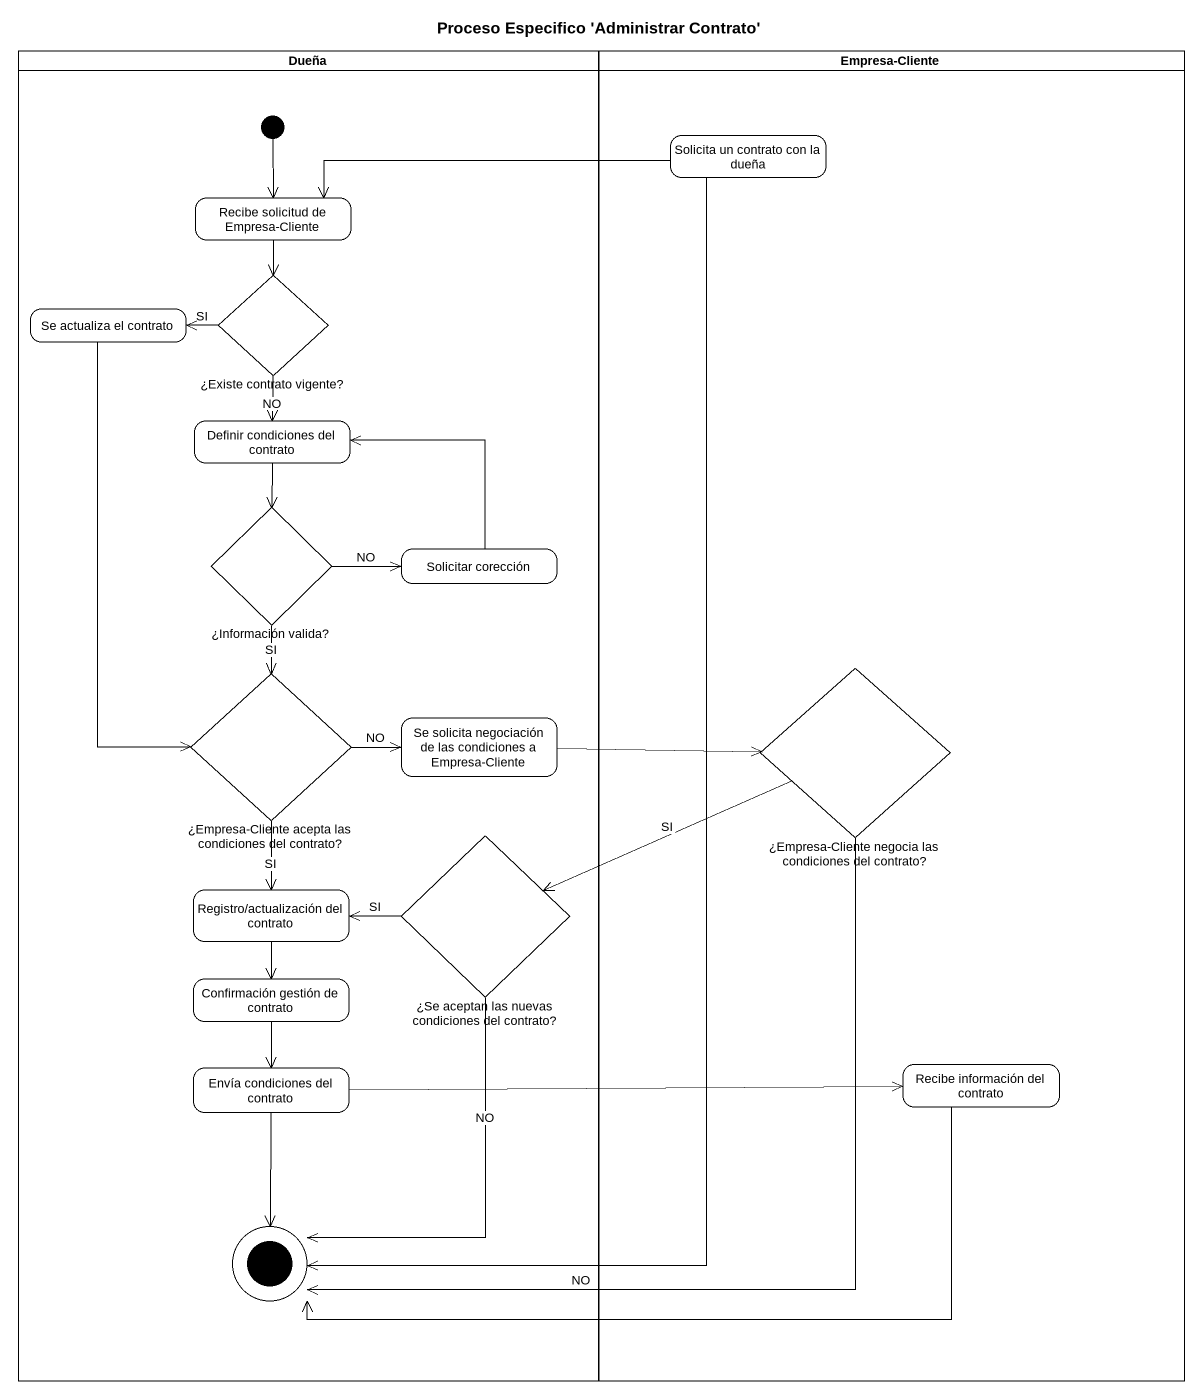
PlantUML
@startuml
title Proceso Especifico 'Administrar Contrato'
hide empty description
state Dueña <<partition>> {
  state "Recibe solicitud de Empresa-Cliente" as Recibe_solicitud_de_Empresa
  state "¿Existe contrato vigente?" as Existe_contrato_vigente <<choice>>
  state "Se actualiza el contrato" as Se_actualiza_el_contrato
  state "Definir condiciones del contrato" as Definir_condiciones_del
  state "¿Información valida?" as Información_valida <<choice>>
  state "Solicitar corección" as Solicitar_corección
  state "¿Empresa-Cliente acepta las condiciones del contrato?" as Empresa_Cliente_acepta_las <<choice>>
  state "Se solicita negociación de las condiciones a Empresa-Cliente" as Se_solicita_negociación_de
  state "¿Se aceptan las nuevas condiciones del contrato?" as Se_aceptan_las_nuevas <<choice>>
  state "Registro/actualización del contrato" as Registro_actualización_del
  state "Confirmación gestión de contrato" as Confirmación_gestión_de
  state "Envía condiciones del contrato" as Envía_condiciones_del
  state final1 <<end>>
  [*] --> Recibe_solicitud_de_Empresa
}
state "Empresa-Cliente" as Empresa_Cliente <<partition>> {
  state "Solicita un contrato con la dueña" as Solicita_un_contrato_con_la
  state "¿Empresa-Cliente negocia las condiciones del contrato?" as Empresa_Cliente_negocia_las <<choice>>
  state "Recibe información del contrato" as Recibe_información_del
}
Solicita_un_contrato_con_la -left-> Recibe_solicitud_de_Empresa
Solicita_un_contrato_con_la --> final1
Recibe_solicitud_de_Empresa --> Existe_contrato_vigente
Existe_contrato_vigente -left-> Se_actualiza_el_contrato : SI
Existe_contrato_vigente --> Definir_condiciones_del : NO
Se_actualiza_el_contrato --> Empresa_Cliente_acepta_las
Definir_condiciones_del --> Información_valida
Información_valida -right-> Solicitar_corección : NO
Información_valida --> Empresa_Cliente_acepta_las : SI
Solicitar_corección -up-> Definir_condiciones_del
Empresa_Cliente_acepta_las -right-> Se_solicita_negociación_de : NO
Empresa_Cliente_acepta_las --> Registro_actualización_del : SI
Empresa_Cliente_negocia_las -left-> Se_aceptan_las_nuevas : SI
Empresa_Cliente_negocia_las --> final1 : NO
Se_solicita_negociación_de -right-> Empresa_Cliente_negocia_las
Se_aceptan_las_nuevas -left-> Registro_actualización_del : SI
Se_aceptan_las_nuevas --> final1 : NO
Registro_actualización_del --> Confirmación_gestión_de
Confirmación_gestión_de --> Envía_condiciones_del
Envía_condiciones_del -right-> Recibe_información_del
Envía_condiciones_del --> final1
Recibe_información_del -left-> final1
@enduml
